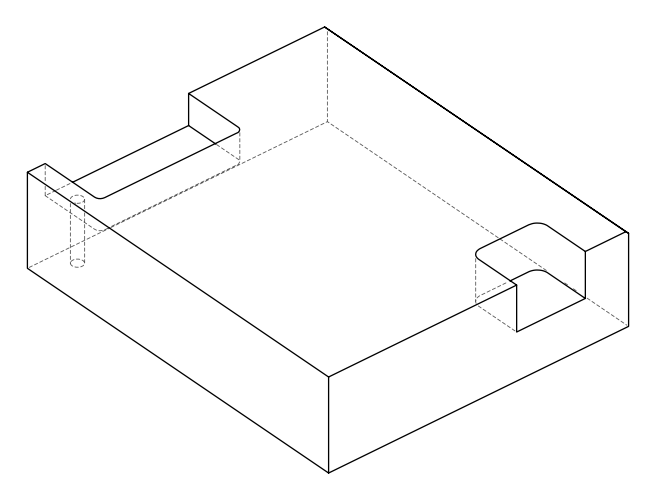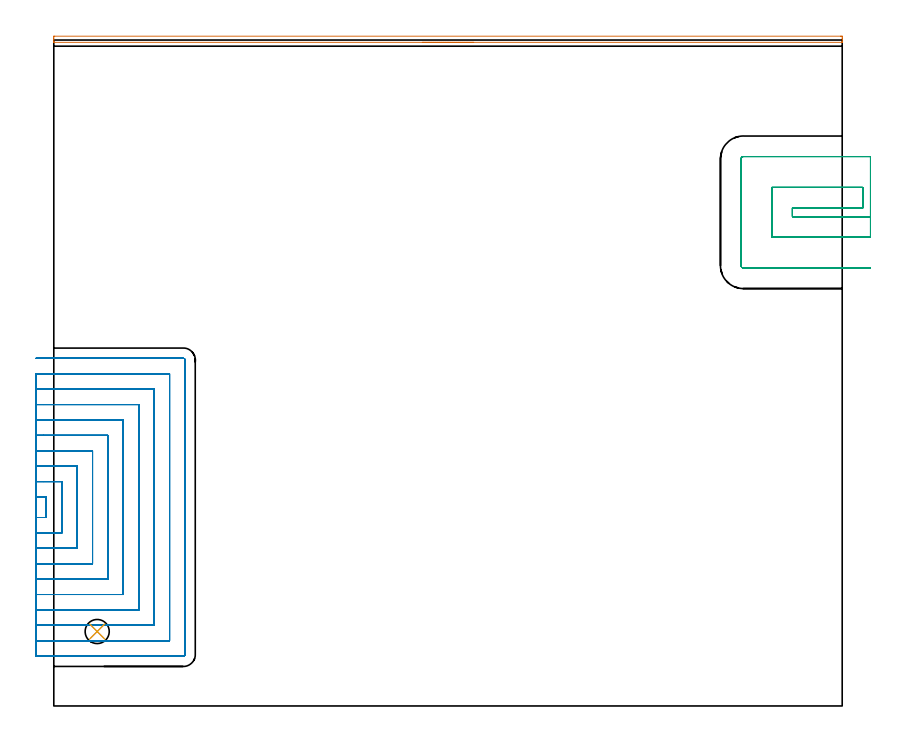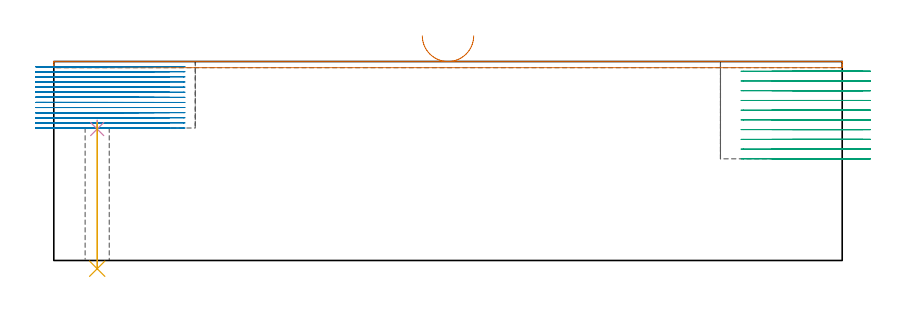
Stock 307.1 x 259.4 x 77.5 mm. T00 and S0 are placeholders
(PLAN: 5 operations, 4 tool changes, 73.4 min)
(1 AREA_MILL | FG_CHAMFER_SURFACE | UGT0205_001 | 2.61 min | 884 mm3)
(2 MILL_SLOT | SLOT_PARTIAL_RECTANGULAR | NXT0201_009 | Follow Part, ap 2, ae 75% | 62.93 min | 176749 mm3)
(3 MILL_SLOT_1 | SLOT_PARTIAL_RECTANGULAR_1 | NXT0201_012 | Follow Part, ap 4, ae 75% | 7.64 min | 105438 mm3)
(4 SPOT_DRILL | STEP1HOLE | NXT0321_9005460120000 | 0.03 min | 6 mm3)
(5 DRILL_THROUGH_HOLE_INTO_CENTER | STEP1HOLE | NXT0301_065 | 0.23 min | 3557 mm3)
(TOOL UGT0205_001 | Chamfer Mill 20 x 3 x 45 deg. | D20 FL50 Z2)
(TOOL NXT0201_009 | ENDMILL 8mm [2P460-0800-NA 1630] | D8 FL26 Z6)
(TOOL NXT0201_012 | ENDMILL 16mm [2P460-1600-NA 1630] | D16 FL38 Z6)
(TOOL NXT0321_9005460120000 | NC Spot Drill, 142deg, 12mm, Carbide, Uncoated | D12 PA142 FL30 Z2)
(TOOL NXT0301_065 | Carbide Drill 9.4mm [860.1-0940-075A1-MM 2214] | D9.4 PA140 FL98 Z2)
(OP 1 AREA_MILL)
G17 G21 G94 G90
T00 M6
G54
G17 G0 G90 X163.55 Y258.5 S1061 M3
G43 Z87.5 H0
G94 G1 X163.512 Z86.628 F250.
X163.398 Z85.763
X163.209 Z84.912
X162.947 Z84.08
X162.613 Z83.274
X162.21 Z82.5
X161.742 Z81.764
X161.21 Z81.072
X160.621 Z80.429
X159.978 Z79.839
X159.286 Z79.308
X158.55 Z78.84
X157.776 Z78.437
X156.97 Z78.103
X156.138 Z77.841
X155.286 Z77.652
X154.422 Z77.538
X153.55 Z77.5
X0.184
X0.01 Y258.503 Z77.488
X0.003 Y258.632 Z77.36
X0. Y258.769 Z77.231
Y258.983 Z77.017
Y259.7 Z76.295
Y260.058 Z75.938
X0.002 Y260.573 Z75.423
X0.004 Y260.891 Z75.106
X0.02 Y260.893 Z75.104
X0.351 Y260.9 Z75.1
X306.469
X306.749 Y260.899 Z75.101
X307.08 Y260.893 Z75.104
X307.096 Y260.891 Z75.106
X307.1 Y260.573 Z75.423
Y260.058 Z75.938
Y259.7 Z76.295
Y258.983 Z77.017
Y258.769 Z77.231
X307.097 Y258.632 Z77.36
X307.09 Y258.503 Z77.488
X306.916 Y258.5 Z77.5
X153.55
X152.678 Z77.538
X151.814 Z77.652
X150.962 Z77.841
X150.13 Z78.103
X149.324 Z78.437
X148.55 Z78.84
X147.814 Z79.308
X147.122 Z79.839
X146.479 Z80.429
X145.89 Z81.072
X145.358 Z81.764
X144.89 Z82.5
X144.487 Z83.274
X144.153 Z84.08
X143.891 Z84.912
X143.702 Z85.763
X143.588 Z86.628
X143.55 Z87.5
M5
M2
(OP 2 MILL_SLOT)
G17 G21 G94 G90
T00 M6
G54
G17 G0 G90 X-7. Y73.4 S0 M3
G43 Z87.5 H1
Z75.508
G94 G1 X-4. F250.
X-2.9 F500.
Y81.4
X-4.
X-7. F250.
Y67.4
X-4.
X3.1 F500.
Y87.4
X-4.
X-7. F250.
Y61.4
X-4.
X9.1 F500.
Y93.4
X-4.
X-7. F250.
Y55.4
X-4.
X15.1 F500.
Y99.4
X-4.
X-7. F250.
Y49.4
X-4.
X21.1 F500.
Y105.4
X-4.
X-7. F250.
Y43.4
X-4.
X27.1 F500.
Y111.4
X-4.
X-7. F250.
Y37.4
X-4.
X33.1 F500.
Y117.4
X-4.
X-7. F250.
Y31.4
X-4.
X39.1 F500.
Y123.4
X-4.
X-7. F250.
Y25.4
X-4.
X45.1 F500.
Y129.4
X-4.
X-7. F250.
Y19.4
X-4.
X50.5 F500.
G3 X51.1 Y20. R0.6
G1 Y134.8
G3 X50.5 Y135.4 R0.6
G1 X-4.
X-7. F250.
G0 Y73.4 Z73.515
G1 X-4.
X-2.9 F500.
Y81.4
X-4.
X-7. F250.
Y67.4
X-4.
X3.1 F500.
Y87.4
X-4.
X-7. F250.
Y61.4
X-4.
X9.1 F500.
Y93.4
X-4.
X-7. F250.
Y55.4
X-4.
X15.1 F500.
Y99.4
X-4.
X-7. F250.
Y49.4
X-4.
X21.1 F500.
Y105.4
X-4.
X-7. F250.
Y43.4
X-4.
X27.1 F500.
Y111.4
X-4.
X-7. F250.
Y37.4
X-4.
X33.1 F500.
Y117.4
X-4.
X-7. F250.
Y31.4
X-4.
X39.1 F500.
Y123.4
X-4.
X-7. F250.
Y25.4
X-4.
X45.1 F500.
Y129.4
X-4.
X-7. F250.
Y19.4
X-4.
X50.5 F500.
G3 X51.1 Y20. R0.6
G1 Y134.8
G3 X50.5 Y135.4 R0.6
G1 X-4.
X-7. F250.
G0 Y73.4 Z71.523
G1 X-4.
X-2.9 F500.
Y81.4
X-4.
X-7. F250.
Y67.4
X-4.
X3.1 F500.
Y87.4
X-4.
X-7. F250.
Y61.4
X-4.
X9.1 F500.
Y93.4
X-4.
X-7. F250.
Y55.4
X-4.
X15.1 F500.
Y99.4
X-4.
X-7. F250.
Y49.4
X-4.
X21.1 F500.
Y105.4
X-4.
X-7. F250.
Y43.4
X-4.
X27.1 F500.
Y111.4
X-4.
X-7. F250.
Y37.4
X-4.
X33.1 F500.
Y117.4
X-4.
X-7. F250.
Y31.4
X-4.
X39.1 F500.
Y123.4
X-4.
X-7. F250.
Y25.4
X-4.
X45.1 F500.
Y129.4
X-4.
X-7. F250.
Y19.4
X-4.
X50.5 F500.
G3 X51.1 Y20. R0.6
G1 Y134.8
G3 X50.5 Y135.4 R0.6
G1 X-4.
X-7. F250.
G0 Y73.4 Z69.531
G1 X-4.
X-2.9 F500.
Y81.4
X-4.
X-7. F250.
Y67.4
X-4.
X3.1 F500.
Y87.4
X-4.
X-7. F250.
Y61.4
X-4.
X9.1 F500.
Y93.4
X-4.
X-7. F250.
Y55.4
X-4.
X15.1 F500.
Y99.4
X-4.
X-7. F250.
Y49.4
X-4.
X21.1 F500.
Y105.4
X-4.
X-7. F250.
Y43.4
X-4.
X27.1 F500.
Y111.4
X-4.
X-7. F250.
Y37.4
X-4.
X33.1 F500.
Y117.4
X-4.
X-7. F250.
Y31.4
X-4.
X39.1 F500.
Y123.4
X-4.
X-7. F250.
Y25.4
X-4.
X45.1 F500.
Y129.4
X-4.
X-7. F250.
Y19.4
X-4.
X50.5 F500.
G3 X51.1 Y20. R0.6
G1 Y134.8
G3 X50.5 Y135.4 R0.6
G1 X-4.
X-7. F250.
G0 Y73.4 Z67.538
G1 X-4.
X-2.9 F500.
Y81.4
X-4.
X-7. F250.
Y67.4
X-4.
X3.1 F500.
Y87.4
X-4.
X-7. F250.
Y61.4
X-4.
X9.1 F500.
Y93.4
X-4.
X-7. F250.
Y55.4
X-4.
X15.1 F500.
Y99.4
X-4.
X-7. F250.
Y49.4
X-4.
X21.1 F500.
Y105.4
X-4.
X-7. F250.
Y43.4
X-4.
X27.1 F500.
Y111.4
X-4.
X-7. F250.
Y37.4
X-4.
X33.1 F500.
Y117.4
X-4.
X-7. F250.
Y31.4
X-4.
X39.1 F500.
Y123.4
X-4.
X-7. F250.
Y25.4
X-4.
X45.1 F500.
Y129.4
X-4.
X-7. F250.
Y19.4
X-4.
X50.5 F500.
G3 X51.1 Y20. R0.6
G1 Y134.8
G3 X50.5 Y135.4 R0.6
G1 X-4.
X-7. F250.
G0 Y73.4 Z65.546
G1 X-4.
X-2.9 F500.
Y81.4
X-4.
X-7. F250.
Y67.4
X-4.
X3.1 F500.
Y87.4
X-4.
X-7. F250.
Y61.4
X-4.
X9.1 F500.
Y93.4
X-4.
X-7. F250.
Y55.4
X-4.
X15.1 F500.
Y99.4
X-4.
X-7. F250.
Y49.4
X-4.
X21.1 F500.
Y105.4
X-4.
X-7. F250.
Y43.4
X-4.
X27.1 F500.
Y111.4
X-4.
X-7. F250.
Y37.4
X-4.
X33.1 F500.
Y117.4
X-4.
X-7. F250.
Y31.4
X-4.
X39.1 F500.
Y123.4
X-4.
X-7. F250.
Y25.4
X-4.
X45.1 F500.
Y129.4
X-4.
X-7. F250.
Y19.4
X-4.
X50.5 F500.
G3 X51.1 Y20. R0.6
G1 Y134.8
G3 X50.5 Y135.4 R0.6
G1 X-4.
X-7. F250.
G0 Y73.4 Z63.554
G1 X-4.
X-2.9 F500.
Y81.4
X-4.
X-7. F250.
Y67.4
X-4.
X3.1 F500.
Y87.4
X-4.
X-7. F250.
Y61.4
X-4.
X9.1 F500.
Y93.4
X-4.
X-7. F250.
Y55.4
X-4.
X15.1 F500.
Y99.4
X-4.
X-7. F250.
Y49.4
X-4.
X21.1 F500.
Y105.4
X-4.
X-7. F250.
Y43.4
X-4.
X27.1 F500.
Y111.4
X-4.
X-7. F250.
Y37.4
X-4.
X33.1 F500.
Y117.4
X-4.
X-7. F250.
Y31.4
X-4.
X39.1 F500.
Y123.4
X-4.
X-7. F250.
Y25.4
X-4.
X45.1 F500.
Y129.4
X-4.
X-7. F250.
Y19.4
X-4.
X50.5 F500.
G3 X51.1 Y20. R0.6
G1 Y134.8
G3 X50.5 Y135.4 R0.6
G1 X-4.
X-7. F250.
G0 Y73.4 Z61.562
G1 X-4.
X-2.9 F500.
Y81.4
X-4.
X-7. F250.
Y67.4
X-4.
X3.1 F500.
Y87.4
X-4.
X-7. F250.
Y61.4
X-4.
X9.1 F500.
Y93.4
X-4.
X-7. F250.
Y55.4
X-4.
X15.1 F500.
Y99.4
X-4.
X-7. F250.
Y49.4
X-4.
X21.1 F500.
Y105.4
X-4.
X-7. F250.
Y43.4
X-4.
X27.1 F500.
Y111.4
X-4.
X-7. F250.
Y37.4
X-4.
X33.1 F500.
Y117.4
X-4.
X-7. F250.
Y31.4
X-4.
X39.1 F500.
Y123.4
X-4.
X-7. F250.
Y25.4
X-4.
X45.1 F500.
Y129.4
X-4.
X-7. F250.
Y19.4
X-4.
X50.5 F500.
G3 X51.1 Y20. R0.6
G1 Y134.8
G3 X50.5 Y135.4 R0.6
G1 X-4.
X-7. F250.
G0 Y73.4 Z59.569
G1 X-4.
X-2.9 F500.
Y81.4
X-4.
X-7. F250.
Y67.4
X-4.
X3.1 F500.
Y87.4
X-4.
X-7. F250.
Y61.4
X-4.
X9.1 F500.
Y93.4
X-4.
X-7. F250.
Y55.4
X-4.
X15.1 F500.
Y99.4
X-4.
X-7. F250.
Y49.4
X-4.
X21.1 F500.
Y105.4
X-4.
X-7. F250.
Y43.4
X-4.
X27.1 F500.
Y111.4
X-4.
X-7. F250.
Y37.4
X-4.
X33.1 F500.
Y117.4
X-4.
X-7. F250.
Y31.4
X-4.
X39.1 F500.
Y123.4
X-4.
X-7. F250.
Y25.4
X-4.
X45.1 F500.
Y129.4
X-4.
X-7. F250.
Y19.4
X-4.
X50.5 F500.
G3 X51.1 Y20. R0.6
G1 Y134.8
G3 X50.5 Y135.4 R0.6
G1 X-4.
X-7. F250.
G0 Y73.4 Z57.577
G1 X-4.
X-2.9 F500.
Y81.4
X-4.
X-7. F250.
Y67.4
X-4.
X3.1 F500.
Y87.4
X-4.
X-7. F250.
Y61.4
X-4.
X9.1 F500.
Y93.4
X-4.
X-7. F250.
Y55.4
X-4.
X15.1 F500.
Y99.4
X-4.
X-7. F250.
Y49.4
X-4.
X21.1 F500.
Y105.4
X-4.
X-7. F250.
Y43.4
X-4.
X27.1 F500.
Y111.4
X-4.
X-7. F250.
Y37.4
X-4.
X33.1 F500.
Y117.4
X-4.
X-7. F250.
Y31.4
X-4.
X39.1 F500.
Y123.4
X-4.
X-7. F250.
Y25.4
X-4.
X45.1 F500.
Y129.4
X-4.
X-7. F250.
Y19.4
X-4.
X50.5 F500.
G3 X51.1 Y20. R0.6
G1 Y134.8
G3 X50.5 Y135.4 R0.6
G1 X-4.
X-7. F250.
G0 Y73.4 Z55.585
G1 X-4.
X-2.9 F500.
Y81.4
X-4.
X-7. F250.
Y67.4
X-4.
X3.1 F500.
Y87.4
X-4.
X-7. F250.
Y61.4
X-4.
X9.1 F500.
Y93.4
X-4.
X-7. F250.
Y55.4
X-4.
X15.1 F500.
Y99.4
X-4.
X-7. F250.
Y49.4
X-4.
X21.1 F500.
Y105.4
X-4.
X-7. F250.
Y43.4
X-4.
X27.1 F500.
Y111.4
X-4.
X-7. F250.
Y37.4
X-4.
X33.1 F500.
Y117.4
X-4.
X-7. F250.
Y31.4
X-4.
X39.1 F500.
Y123.4
X-4.
X-7. F250.
Y25.4
X-4.
X45.1 F500.
Y129.4
X-4.
X-7. F250.
Y19.4
X-4.
X50.5 F500.
G3 X51.1 Y20. R0.6
G1 Y134.8
G3 X50.5 Y135.4 R0.6
G1 X-4.
X-7. F250.
G0 Y73.4 Z53.592
G1 X-4.
X-2.9 F500.
Y81.4
X-4.
X-7. F250.
Y67.4
X-4.
X3.1 F500.
Y87.4
X-4.
X-7. F250.
Y61.4
X-4.
X9.1 F500.
Y93.4
X-4.
X-7. F250.
Y55.4
X-4.
X15.1 F500.
Y99.4
X-4.
X-7. F250.
Y49.4
X-4.
X21.1 F500.
Y105.4
X-4.
X-7. F250.
Y43.4
X-4.
X27.1 F500.
Y111.4
X-4.
X-7. F250.
Y37.4
X-4.
X33.1 F500.
Y117.4
X-4.
X-7. F250.
Y31.4
X-4.
X39.1 F500.
Y123.4
X-4.
X-7. F250.
Y25.4
X-4.
X45.1 F500.
Y129.4
X-4.
X-7. F250.
Y19.4
X-4.
X50.5 F500.
G3 X51.1 Y20. R0.6
G1 Y134.8
G3 X50.5 Y135.4 R0.6
G1 X-4.
X-7. F250.
G0 Y73.4 Z51.6
G1 X-4.
X-2.9 F500.
Y81.4
X-4.
X-7. F250.
Y67.4
X-4.
X3.1 F500.
Y87.4
X-4.
X-7. F250.
Y61.4
X-4.
X9.1 F500.
Y93.4
X-4.
X-7. F250.
Y55.4
X-4.
X15.1 F500.
Y99.4
X-4.
X-7. F250.
Y49.4
X-4.
X21.1 F500.
Y105.4
X-4.
X-7. F250.
Y43.4
X-4.
X27.1 F500.
Y111.4
X-4.
X-7. F250.
Y37.4
X-4.
X33.1 F500.
Y117.4
X-4.
X-7. F250.
Y31.4
X-4.
X39.1 F500.
Y123.4
X-4.
X-7. F250.
Y25.4
X-4.
X45.1 F500.
Y129.4
X-4.
X-7. F250.
Y19.4
X-4.
X50.5 F500.
G3 X51.1 Y20. R0.6
G1 Y134.8
G3 X50.5 Y135.4 R0.6
G1 X-4.
X-7. F250.
G0 Z87.5
M5
M2
(OP 3 MILL_SLOT_1)
G17 G21 G94 G90
T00 M6
G54
G17 G0 G90 X318.1 Y190.6 S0 M3
G43 Z87.5 H1
Z73.71
G94 G1 X315.1 F250.
X287.7 F500.
Y194.
X315.1
Y202.
X279.7
Y182.6
X315.1
X318.1 F250.
Y214.
X315.1
X268.6 F500.
G3 X267.7 Y213.1 R0.9
G1 Y171.5
G3 X268.6 Y170.6 R0.9
G1 X315.1
X318.1 F250.
G0 Y190.6 Z69.92
G1 X315.1
X287.7 F500.
Y194.
X315.1
Y202.
X279.7
Y182.6
X315.1
X318.1 F250.
Y214.
X315.1
X268.6 F500.
G3 X267.7 Y213.1 R0.9
G1 Y171.5
G3 X268.6 Y170.6 R0.9
G1 X315.1
X318.1 F250.
G0 Y190.6 Z66.13
G1 X315.1
X287.7 F500.
Y194.
X315.1
Y202.
X279.7
Y182.6
X315.1
X318.1 F250.
Y214.
X315.1
X268.6 F500.
G3 X267.7 Y213.1 R0.9
G1 Y171.5
G3 X268.6 Y170.6 R0.9
G1 X315.1
X318.1 F250.
G0 Y190.6 Z62.34
G1 X315.1
X287.7 F500.
Y194.
X315.1
Y202.
X279.7
Y182.6
X315.1
X318.1 F250.
Y214.
X315.1
X268.6 F500.
G3 X267.7 Y213.1 R0.9
G1 Y171.5
G3 X268.6 Y170.6 R0.9
G1 X315.1
X318.1 F250.
G0 Y190.6 Z58.55
G1 X315.1
X287.7 F500.
Y194.
X315.1
Y202.
X279.7
Y182.6
X315.1
X318.1 F250.
Y214.
X315.1
X268.6 F500.
G3 X267.7 Y213.1 R0.9
G1 Y171.5
G3 X268.6 Y170.6 R0.9
G1 X315.1
X318.1 F250.
G0 Y190.6 Z54.76
G1 X315.1
X287.7 F500.
Y194.
X315.1
Y202.
X279.7
Y182.6
X315.1
X318.1 F250.
Y214.
X315.1
X268.6 F500.
G3 X267.7 Y213.1 R0.9
G1 Y171.5
G3 X268.6 Y170.6 R0.9
G1 X315.1
X318.1 F250.
G0 Y190.6 Z50.97
G1 X315.1
X287.7 F500.
Y194.
X315.1
Y202.
X279.7
Y182.6
X315.1
X318.1 F250.
Y214.
X315.1
X268.6 F500.
G3 X267.7 Y213.1 R0.9
G1 Y171.5
G3 X268.6 Y170.6 R0.9
G1 X315.1
X318.1 F250.
G0 Y190.6 Z47.18
G1 X315.1
X287.7 F500.
Y194.
X315.1
Y202.
X279.7
Y182.6
X315.1
X318.1 F250.
Y214.
X315.1
X268.6 F500.
G3 X267.7 Y213.1 R0.9
G1 Y171.5
G3 X268.6 Y170.6 R0.9
G1 X315.1
X318.1 F250.
G0 Y190.6 Z43.39
G1 X315.1
X287.7 F500.
Y194.
X315.1
Y202.
X279.7
Y182.6
X315.1
X318.1 F250.
Y214.
X315.1
X268.6 F500.
G3 X267.7 Y213.1 R0.9
G1 Y171.5
G3 X268.6 Y170.6 R0.9
G1 X315.1
X318.1 F250.
G0 Y190.6 Z39.6
G1 X315.1
X287.7 F500.
Y194.
X315.1
Y202.
X279.7
Y182.6
X315.1
X318.1 F250.
Y214.
X315.1
X268.6 F500.
G3 X267.7 Y213.1 R0.9
G1 Y171.5
G3 X268.6 Y170.6 R0.9
G1 X315.1
X318.1 F250.
G0 Z87.5
M5
M2
(OP 4 SPOT_DRILL)
G17 G21 G94 G90
T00 M6
G54
G17 G0 G90 X16.9 Y29. S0 M3
G43 Z87.5 H0
G94 G81 G98 Z51.191 F250. R54.6
G80
M5
M2
(OP 5 DRILL_THROUGH_HOLE_INTO_CENTER)
G17 G21 G94 G90
T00 M6
G54
G17 G0 G90 X16.9 Y29. S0 M3
G43 Z87.5 H1
G94 G73 G98 Z-3.211 F250. Q9.135 R53.6
G80
M5
M2
